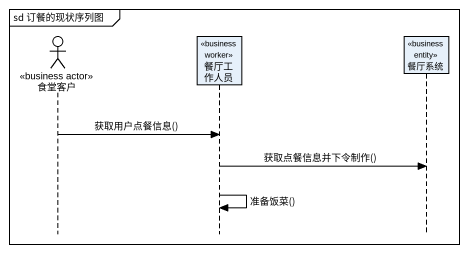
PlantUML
@startuml
mainframe sd 订餐的现状序列图
hide footbox
actor 食堂客户 <<business actor>>
participant 餐厅工作人员 <<business worker>>
participant 餐厅系统 <<business entity>>

食堂客户 -> 餐厅工作人员 : 获取用户点餐信息()
餐厅工作人员 -> 餐厅系统 : 获取点餐信息并下令制作()
餐厅工作人员 -> 餐厅工作人员 : 准备饭菜()
@enduml
